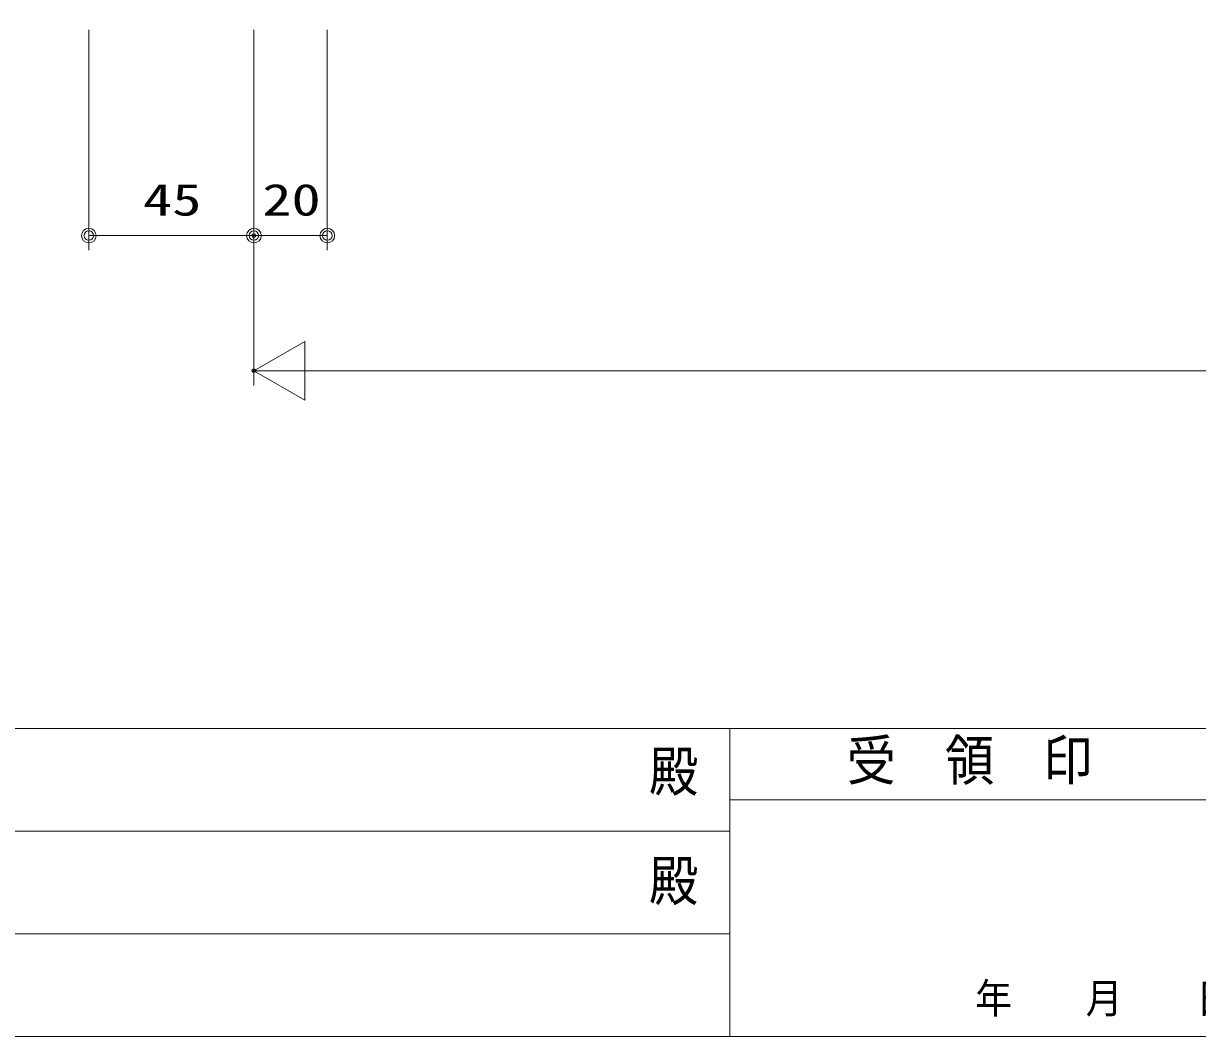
# Model space of a CAD drawing. Units: millimetres, scale not verified. Extents: x -791 to 791, y -562 to 562.
# Drawn here: x -62 to 258, y -562 to -285.8 of the extents above; entities that cross this region are included whole.
import ezdxf
from ezdxf.enums import TextEntityAlignment as Align

# ---------------------------------------------------------------- set-up
doc = ezdxf.new("R2010")
doc.units = ezdxf.units.MM
doc.header["$LTSCALE"] = 2
doc.header["$PDMODE"] = 32
doc.header["$PDSIZE"] = 1
for name, color, linetype, lineweight in [('0-0__0-6_TITLE_WAKU', 7, 'Continuous', 9), ('0-2_USERZ', 3, 'Continuous', 9), ('0-3_F-1', 7, 'Continuous', 9), ('0-7_0', 7, 'Continuous', 9), ('0-C_YSS_ZEN', 6, 'Continuous', 9)]:
    doc.layers.add(name, color=color, linetype=linetype, lineweight=lineweight)
doc.layers.add('0-8_DEFPOINTS', color=1, linetype='Continuous')
doc.styles.add('ＭＳ ゴシック', font='')
doc.styles.get('ＭＳ ゴシック').set_extended_font_data('MS Gothic')

# ---------------------------------------------------------------- blocks, each defined once
blk = doc.blocks.new('図枠')
at = {"layer": '0-0__0-6_TITLE_WAKU'}
for p, q in [((1069.738, 84), (0, 84)), ((921.18, 84), (921.18, 0)), ((1061.173, 64.56), (921.18, 64.56)), ((921.18, 56), (382.979, 56)), ((921.18, 28), (382.979, 28))]:
    blk.add_line(p, q, dxfattribs=at)
at = {"layer": '0-3_F-1'}
blk.add_lwpolyline([(1581.2, 0), (0, 0), (0, 1124), (1581.2, 1124)], close=True, dxfattribs=at)
at = {"layer": '0-0__0-6_TITLE_WAKU', "style": 'ＭＳ ゴシック', "width": 0.9}
for s, height, p in [('受\u3000領\u3000印', 10.92, (953.011, 66.564)), ('殿', 10.92, (899.147, 63.574)), ('殿', 10.92, (899.147, 33.743)), ('年\u3000\u3000月\u3000\u3000日', 8.182, (988.038, 3.879))]:
    blk.add_text(s, height=height, dxfattribs=at).set_placement(p, align=Align.BOTTOM_LEFT)
blk = doc.blocks.new('ALW1')
at = {"layer": '0-7_0'}
blk.add_line((0, 0), (-2, 0), dxfattribs=at)
blk.add_lwpolyline([(-0.6928, -0.4), (0, 0), (-0.6928, 0.4)], close=True, dxfattribs=at)
blk = doc.blocks.new('DOT1')
at = {"layer": '0-7_0'}
blk.add_line((0, 0), (-2, 0), dxfattribs=at)
for radius in [1, 0.65]:
    blk.add_circle((0, 0), radius, dxfattribs=at)

msp = doc.modelspace()

# ---------------------------------------------------------------- linework, layer by layer
at = {"layer": '0-2_USERZ'}
for p, q in [((-44.15, -287.588), (-44.15, -347.647)), ((-44.15, -287.588), (-44.15, -347.647)), ((0.85, -287.588), (0.85, -347.647)), ((0.85, -287.588), (0.85, -347.647)), ((0.85, -287.588), (0.85, -347.647)), ((20.848, -287.588), (20.848, -347.647)), ((-40.15, -343.647), (-3.15, -343.647)), ((-40.15, -343.647), (-3.15, -343.647)), ((16.848, -343.647), (4.85, -343.647))]:
    msp.add_line(p, q, dxfattribs=at)
at = {"layer": '0-8_DEFPOINTS'}
for p in [(0.85, -343.647), (0.85, -343.647), (0.85, -380.493)]:
    msp.add_point(p, dxfattribs=at)
at = {"layer": '0-C_YSS_ZEN'}
for p, q in [((0.85, -287.588), (0.85, -384.493)), ((531.855, -380.493), (40.85, -380.493))]:
    msp.add_line(p, q, dxfattribs=at)

# ---------------------------------------------------------------- block references
at = {"layer": '0-2_USERZ'}
msp.add_blockref('図枠', (-790.6, -562), dxfattribs=at)
at = {"layer": '0-2_USERZ', "xscale": 2, "yscale": 2, "rotation": 180}
for p in [(-44.15, -343.647), (-44.15, -343.647), (0.85, -343.647)]:
    msp.add_blockref('DOT1', p, dxfattribs=at)
at = {"layer": '0-2_USERZ', "xscale": 2, "yscale": 2}
for p in [(0.85, -343.647), (0.85, -343.647), (20.848, -343.647)]:
    msp.add_blockref('DOT1', p, dxfattribs=at)
at = {"layer": '0-C_YSS_ZEN', "xscale": 20, "yscale": 20, "rotation": 180}
msp.add_blockref('ALW1', (0.85, -380.493), dxfattribs=at)

# ---------------------------------------------------------------- texts
at = {"layer": '0-2_USERZ', "style": 'ＭＳ ゴシック', "width": 1.35}
for s, p in [('45', (-29.364, -340.813)), ('45', (-29.364, -340.813)), ('20', (3.135, -340.813))]:
    msp.add_text(s, height=8.666, dxfattribs=at).set_placement(p, align=Align.BOTTOM_LEFT)

doc.saveas('drawing.dxf')
